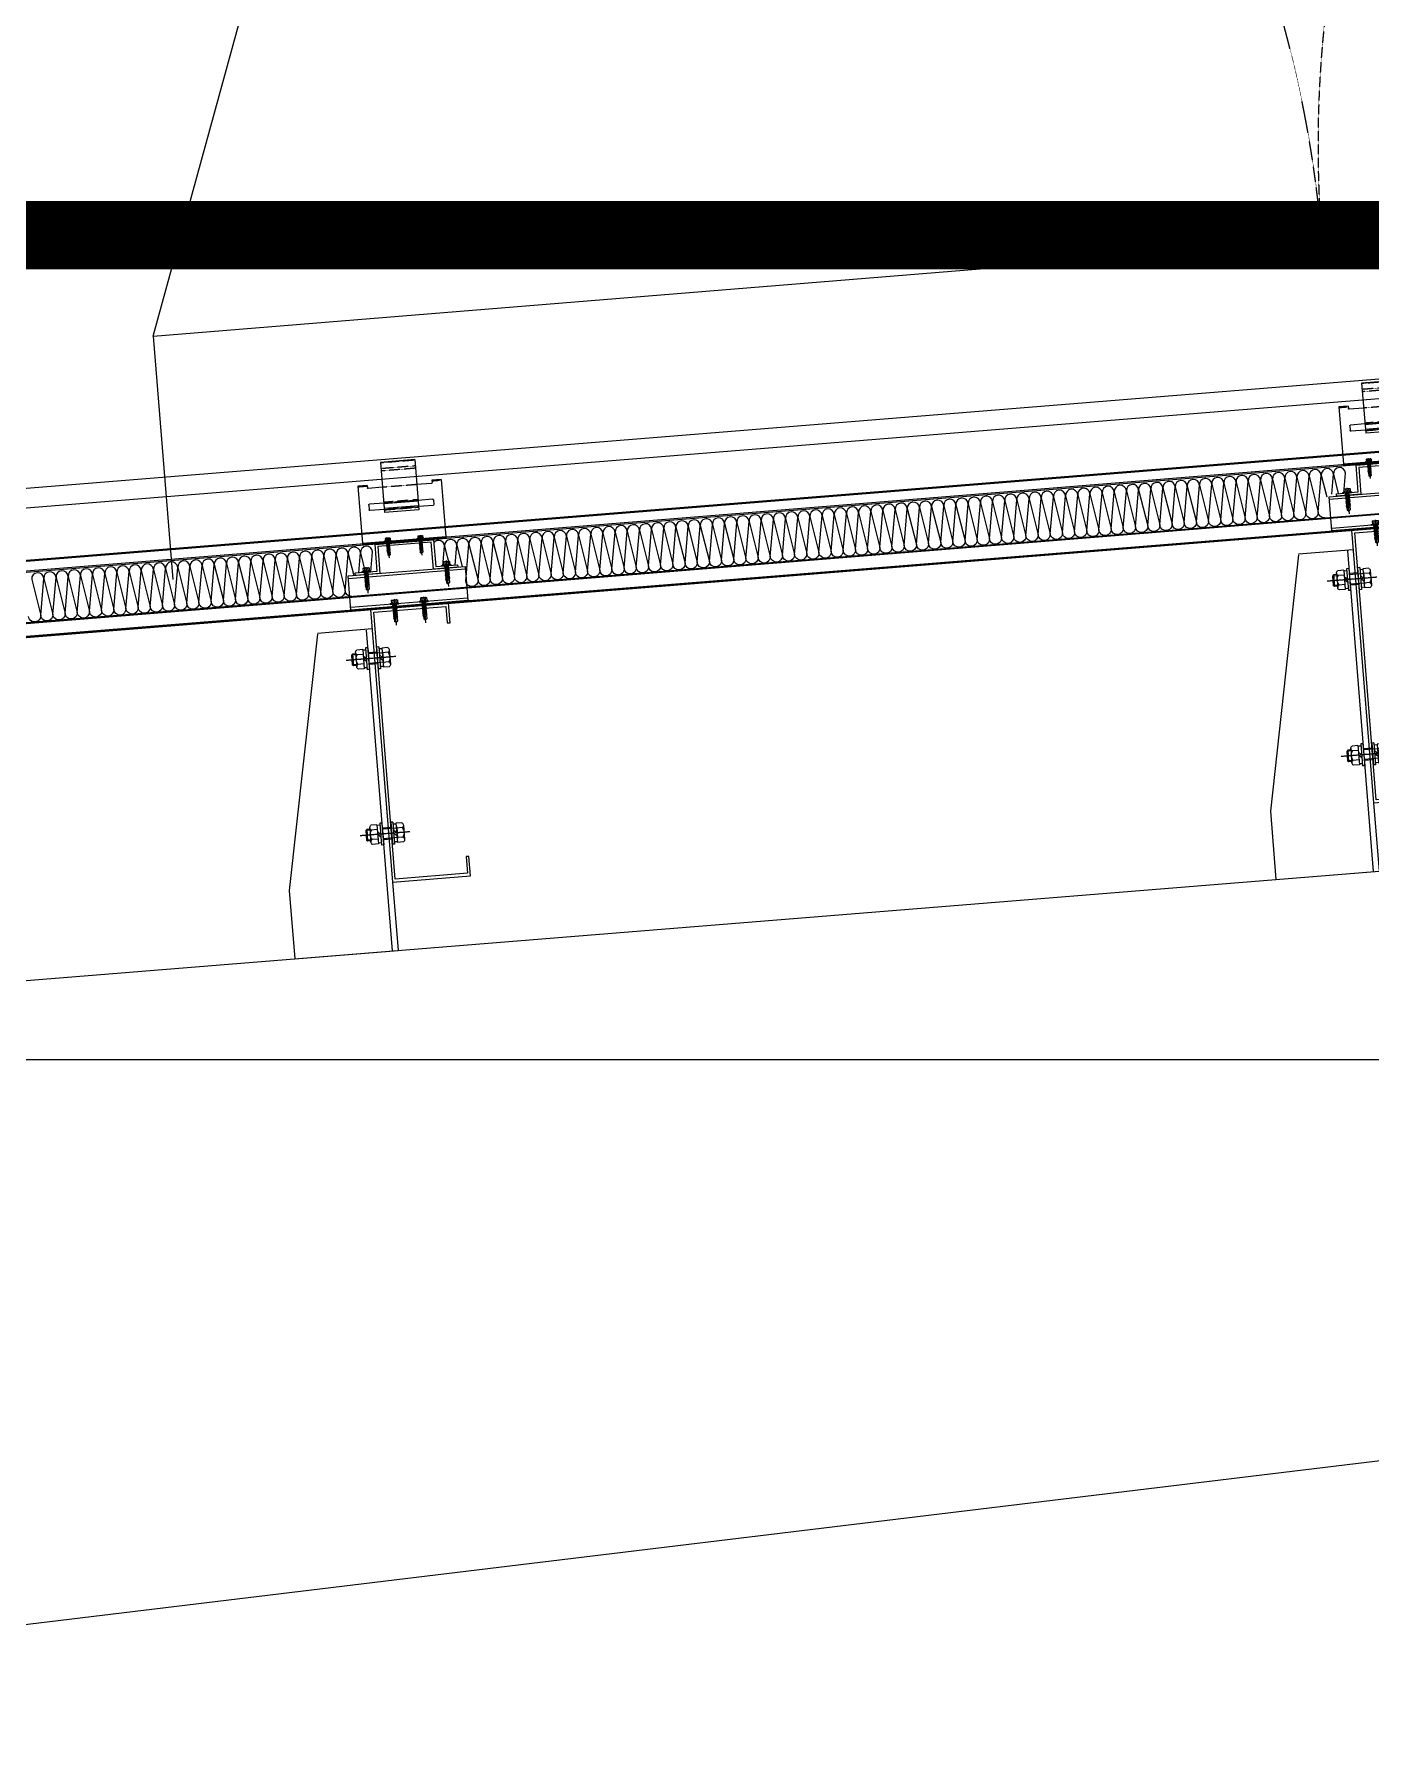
# Model space of a CAD drawing. Extents: x -599358 to 2865263, y -1062760 to 486533.
# Drawn here: x 227477 to 228844, y -690424 to -688674 of the extents above; entities that cross this region are included whole.
import ezdxf
from ezdxf.enums import TextEntityAlignment as Align

# ---------------------------------------------------------------- set-up
doc = ezdxf.new("R2010")
doc.units = 0
for name, pattern in [('__DASH', [0.35, 0.25, -0.1]), ('CENTER', [2, 1.25, -0.25, 0.25, -0.25]), ('CENTER2', [28.575000000000003, 19.05, -3.175, 3.175, -3.175]), ('CONTINUOUS0', [0]), ('CONTINUOUS1', [0]), ('DASH', [0.35, 0.25, -0.1]), ('DOTE', [2.4200000000000004, 2, -0.2, 0.02, -0.2])]:
    doc.linetypes.add(name, pattern=pattern)
for name, color, linetype in [('0-cxFrame', 155, 'Continuous'), ('003_THICK', 7, 'CONTINUOUS1'), ('004_THIN', 6, 'CONTINUOUS0'), ('A-AXIS-DOTE', 14, 'DOTE'), ('A-LIN-V', 9, 'Continuous'), ('BWM', 8, 'Continuous'), ('PJ', 151, 'Continuous'), ('SEAMLOK75 - SHEET', 6, 'Continuous'), ('ZX', 1, 'CENTER2')]:
    doc.layers.add(name, color=color, linetype=linetype)
for name, color, linetype, lineweight in [('0-cxText', 131, 'Continuous', 25), ('C18', 4, 'CENTER', 13), ('S-dim', 81, 'Continuous', 0), ('粗', 7, 'Continuous', 50), ('紧固件', 4, 'Continuous', 13)]:
    doc.layers.add(name, color=color, linetype=linetype, lineweight=lineweight)
doc.styles.add('cx_tuming', font='simhei.ttf')
doc.styles.add('cx_tuqian1', font='宋体.shx')
doc.styles.add('黑体', font='simhei.ttf')

# ---------------------------------------------------------------- blocks, each defined once
blk = doc.blocks.new('r5657')
at = {"layer": 'A-LIN-V'}
blk.add_line((-1775119.183872955, 580471.9859179973), (-1775111.436969425, 580222.1042493404), dxfattribs=at)
for points in [[(-1772720.336370887, 580546.3543374852), (-1773165.505129783, 581660.7261069944)], [(-1775119.18359357, 580471.9859266587), (-1774743.898281546, 581611.7931906974)], [(-1775119.183861057, 580471.9855341936), (-1772720.336219295, 580546.353958012)], [(-1772712.589508932, 580296.4740098799), (-1772720.336219295, 580546.353958012)]]:
    blk.add_lwpolyline(points, dxfattribs=at)
at = {"layer": 'A-LIN-V', "linetype": 'DASH'}
for centre, start, end in [((-1772720.336370887, 580546.3543374852), 111.775699478425, 181.7757178133247), ((-1775119.18359357, 580471.9859266587), 1.775681144806359, 71.77569947926422)]:
    blk.add_arc(centre, 1199.999860239681, start, end, dxfattribs=at)
blk = doc.blocks.new('34t65')
at = {"color": 2, "ltscale": 50}
for p, q in [((1430036.989619718, 238183.3527667828), (1430156.989619718, 238183.3527667828)), ((1430036.989619718, 238148.3527667828), (1430036.989619718, 238183.3527667828)), ((1430036.989619718, 238180.8527667828), (1430156.989619718, 238180.8527667828)), ((1430156.989619718, 238183.3527667828), (1430156.989619718, 238148.3527667828)), ((1430156.989619718, 238150.8527667828), (1430036.989619718, 238150.8527667828)), ((1430156.989619718, 238148.3527667828), (1430036.989619718, 238148.3527667828))]:
    blk.add_line(p, q, dxfattribs=at)
blk = doc.blocks.new('*U1726')
at = {"layer": 'PJ'}
for p, q in [((-4.399999999999636, 0.4500000000007276), (-4.399999999999636, 0)), ((4.399999999999636, 0), (-4.399999999999636, 0)), ((-4.100000000000364, 0.75), (-3.100000000000364, 1)), ((4.100000000000364, 0.75), (-4.100000000000364, 0.75)), ((-3.100000000000364, 3.850000000000364), (-3.100000000000364, 1)), ((3.100000000000364, 1), (-3.100000000000364, 1)), ((2.325000000000728, 4.25), (-2.325000000000728, 4.25)), ((-2.041306750315925, 0.75), (-1.549999999999272, 1)), ((-1.549999999999272, 3.850000000000364), (-1.549999999999272, 1)), ((-1.549999999999272, 0), (-1.549999999999272, -1.590192378864231)), ((1.549999999999272, 3.850000000000364), (1.549999999999272, 1)), ((2.151306750316508, 0.75), (1.549999999999272, 1)), ((1.549999999999272, 0), (1.549999999999272, -1.090192378864231)), ((3.100000000000364, 3.850000000000364), (3.100000000000364, 1)), ((4.100000000000364, 0.75), (3.100000000000364, 1)), ((4.399999999999636, 0.4500000000007276), (4.399999999999636, 0)), ((-2.110000000000582, -1.899999999999636), (2.110000000000582, -1.399999999999636)), ((-2.110000000000582, -1.899999999999636), (-1.549999999999272, -1.590192378864231)), ((-2.110000000000582, -1.899999999999636), (-1.549999999999272, -2.209807621135042)), ((-2.110000000000582, -3.299999999999272), (2.110000000000582, -2.799999999999272)), ((-2.110000000000582, -3.299999999999272), (-1.549999999999272, -2.990192378863867)), ((-2.110000000000582, -3.299999999999272), (-1.549999999999272, -3.609807621134678)), ((-2.110000000000581, -4.699999999999273), (2.110000000000583, -4.199999999999273)), ((-2.110000000000581, -4.699999999999273), (-1.549999999999272, -4.390192378863867)), ((-2.110000000000581, -4.699999999999273), (-1.549999999999272, -5.009807621134678)), ((-2.11000000000058, -6.099999999999272), (2.110000000000584, -5.599999999999272)), ((-2.11000000000058, -6.099999999999272), (-1.549999999999271, -5.790192378863867)), ((-2.11000000000058, -6.099999999999272), (-1.549999999999271, -6.409807621134678)), ((-2.110000000000579, -7.499999999999272), (2.110000000000585, -6.999999999999272)), ((-2.110000000000579, -7.499999999999272), (-1.54999999999927, -7.190192378863866)), ((-2.110000000000579, -7.499999999999272), (-1.54999999999927, -7.809807621134677)), ((-2.110000000000579, -8.899999999999272), (2.110000000000586, -8.399999999999272)), ((-2.110000000000579, -8.899999999999272), (-1.549999999999269, -8.590192378863867)), ((-2.110000000000579, -8.899999999999272), (-1.549999999999269, -9.209807621134678)), ((-2.110000000000578, -10.29999999999927), (2.110000000000587, -9.799999999999272)), ((-2.110000000000578, -10.29999999999927), (-1.549999999999268, -9.990192378863867)), ((-2.110000000000578, -10.29999999999927), (-1.549999999999268, -10.60980762113468)), ((-2.110000000000578, -11.70000000000073), (2.110000000000587, -11.20000000000073)), ((-2.110000000000578, -11.70000000000073), (-1.549999999999268, -11.39019237886532)), ((-2.110000000000578, -11.70000000000073), (-1.549999999999268, -12.00980762113613)), ((-2.110000000000578, -13.10000000000036), (-1.549999999999268, -12.79019237886496)), ((-2.110000000000578, -13.10000000000036), (-1.141147094092953, -12.98393879649848)), ((-2.110000000000578, -13.10000000000036), (-1.549999999999268, -13.40980762113577)), ((-1.549999999999272, -1.590192378864231), (1.549999999999272, -1.090192378864231)), ((-1.549999999999272, -2.209807621135042), (1.549999999999272, -1.709807621135042)), ((-1.549999999999272, -2.209807621135042), (-1.549999999999272, -2.990192378863867)), ((-1.549999999999272, -2.990192378863867), (1.549999999999272, -2.490192378863867)), ((-1.549999999999272, -3.609807621134678), (1.549999999999272, -3.109807621134678)), ((-1.549999999999272, -3.609807621135042), (-1.549999999999272, -4.390192378863867)), ((-1.549999999999272, -4.390192378863867), (1.549999999999273, -3.890192378863867)), ((-1.549999999999272, -5.009807621134678), (1.549999999999273, -4.509807621134678)), ((-1.549999999999271, -5.009807621135042), (-1.549999999999271, -5.790192378863867)), ((-1.549999999999271, -5.790192378863867), (1.549999999999274, -5.290192378863867)), ((-1.549999999999271, -6.409807621134678), (1.549999999999274, -5.909807621134678)), ((-1.54999999999927, -6.409807621135041), (-1.54999999999927, -7.190192378863866)), ((-1.54999999999927, -7.190192378863866), (1.549999999999275, -6.690192378863866)), ((-1.54999999999927, -7.809807621134677), (1.549999999999275, -7.309807621134677)), ((-1.549999999999269, -7.809807621135041), (-1.549999999999269, -8.590192378863867)), ((-1.549999999999269, -8.590192378863867), (1.549999999999276, -8.090192378863867)), ((-1.549999999999269, -9.209807621134678), (1.549999999999276, -8.709807621134678)), ((-1.549999999999268, -9.209807621135042), (-1.549999999999268, -9.990192378863867)), ((-1.549999999999268, -9.990192378863867), (1.549999999999277, -9.490192378863867)), ((-1.549999999999268, -10.60980762113468), (1.549999999999277, -10.10980762113468)), ((-1.549999999999268, -10.60980762113468), (-1.549999999999268, -11.39019237886532)), ((-1.549999999999268, -11.39019237886532), (1.549999999999277, -10.89019237886532)), ((-1.549999999999268, -12.00980762113613), (1.549999999999277, -11.50980762113613)), ((-1.549999999999268, -12.00980762113613), (-1.549999999999268, -12.79019237886496)), ((-1.549999999999268, -12.79019237886496), (-0.9946989986692598, -12.69103148577051)), ((-1.549999999999268, -13.40980762113577), (-1.334865735341732, -13.37139078816108)), ((-1.549999999999268, -13.40980762113577), (-1.549999999999268, -17.20000000000073)), ((0.5619885887190366, -12.43983727373598), (1.549999999999277, -12.29019237886496)), ((0.7141825614198796, -12.75348884305095), (2.110000000000587, -12.60000000000036)), ((0.7141825614198796, -13.03227502088157), (1.549999999999277, -12.90980762113577)), ((0.7141825614198796, -13.81265977861221), (1.549999999999277, -13.69019237886459)), ((0.7141825614198796, -14.1534888430524), (2.110000000000587, -14)), ((0.7141825614198796, -14.43227502088303), (1.549999999999277, -14.30980762113541)), ((1.549999999999272, -0.3098076211354055), (1.549999999999272, -1.090192378864231)), ((2.110000000000582, -1.399999999999636), (1.549999999999272, -1.090192378864231)), ((2.110000000000582, -1.399999999999636), (1.549999999999272, -1.709807621135042)), ((1.549999999999272, -1.709807621135042), (1.549999999999272, -2.490192378863867)), ((2.110000000000582, -2.799999999999272), (1.549999999999272, -2.490192378863867)), ((2.110000000000582, -2.799999999999272), (1.549999999999272, -3.109807621134678)), ((1.549999999999273, -3.109807621135042), (1.549999999999273, -3.890192378863867)), ((2.110000000000583, -4.199999999999273), (1.549999999999273, -3.890192378863867)), ((2.110000000000583, -4.199999999999273), (1.549999999999273, -4.509807621134678)), ((1.549999999999274, -4.509807621135042), (1.549999999999274, -5.290192378863867)), ((2.110000000000584, -5.599999999999272), (1.549999999999274, -5.290192378863867)), ((2.110000000000584, -5.599999999999272), (1.549999999999274, -5.909807621134678)), ((1.549999999999275, -5.909807621135041), (1.549999999999275, -6.690192378863866)), ((2.110000000000585, -6.999999999999272), (1.549999999999275, -6.690192378863866)), ((2.110000000000585, -6.999999999999272), (1.549999999999275, -7.309807621134677)), ((1.549999999999276, -7.309807621135041), (1.549999999999276, -8.090192378863867)), ((2.110000000000586, -8.399999999999272), (1.549999999999276, -8.090192378863867)), ((2.110000000000586, -8.399999999999272), (1.549999999999276, -8.709807621134678)), ((1.549999999999277, -8.709807621135042), (1.549999999999277, -9.490192378863867)), ((2.110000000000587, -9.799999999999272), (1.549999999999277, -9.490192378863867)), ((2.110000000000587, -9.799999999999272), (1.549999999999277, -10.10980762113468)), ((1.549999999999277, -10.10980762113468), (1.549999999999277, -10.89019237886532)), ((2.110000000000587, -11.20000000000073), (1.549999999999277, -10.89019237886532)), ((2.110000000000587, -11.20000000000073), (1.549999999999277, -11.50980762113613)), ((1.549999999999277, -11.50980762113613), (1.549999999999277, -12.29019237886496)), ((2.110000000000587, -12.60000000000036), (1.549999999999277, -12.29019237886496)), ((2.110000000000587, -12.60000000000036), (1.549999999999277, -12.90980762113577)), ((1.549999999999277, -12.90980762113577), (1.549999999999277, -13.69019237886459)), ((2.110000000000587, -14), (1.549999999999277, -13.69019237886459)), ((2.110000000000587, -14), (1.549999999999277, -14.30980762113541)), ((1.549999999999277, -14.30980762113541), (1.549999999999277, -17.20000000000073)), ((4.440892098500626e-15, -18.60000000000036), (-1.549999999999268, -17.20000000000073)), ((4.440892098500626e-15, -18.60000000000036), (1.549999999999277, -17.20000000000073))]:
    blk.add_line(p, q, dxfattribs=at)
blk.add_lwpolyline([(4.440892098500626e-15, -18.60000000000036), (0.7141825614198796, -14.43227502088303), (0.7141825614198796, -12.70089929375172, 0.4176573264866609), (0.4106596181591202, -12.40091997968011, 0.09706246058353715), (-0.9946989986692598, -12.69103148577051), (-1.549999999999268, -13.8016756527395)], format="xyb", dxfattribs=at)
for centre, radius, start, end in [((-4.100000000000364, 0.4500000000007276), 0.3, 90, 180), ((-2.325000000000728, 3.299218750000364), 0.9507812499999939, 35.40085557735623, 144.5991444226438), ((0, 1.046875), 3.203124999999813, 61.05941179989344, 118.9405882001065), ((2.325000000000728, 3.299218750000364), 0.9507812499999881, 35.40085557735623, 144.5991444226438), ((4.100000000000364, 0.4500000000007276), 0.3, 0, 90)]:
    blk.add_arc(centre, radius, start, end, dxfattribs=at)
at = {"layer": 'ZX', "ltscale": 0.2}
blk.add_line((0, 4.942561988593297), (4.440892098500626e-15, -21.03404386090006), dxfattribs=at)
blk = doc.blocks.new('A$C2F3B4A73')
at = {"layer": '粗', "lineweight": -2}
for p, q in [((25.19999962326193, 101.0567649584386), (60.39999962326266, 101.0567649584386)), ((25.19999962326193, 101.0567649584386), (25.19999962326193, 49.64140044910659)), ((60.39999962326266, 101.0567649584386), (60.39999962326266, 49.64140044910659)), ((-3.76738796603604e-07, 78.69740044510175), (9.599999623263386, 78.69740044510175)), ((-3.76738796603604e-07, 78.69740044510175), (-3.76738796603604e-07, 19.80049468954297)), ((9.599999623263386, 78.69740044510175), (9.599999623263386, 76.2974004451003)), ((10.39999962326266, 75.49740044510466), (25.19999962326193, 75.49740044510466)), ((60.39999962326266, 75.49740044510466), (75.19999962326193, 75.49740044510466)), ((75.9999996232612, 78.69740044510175), (85.59999962326339, 78.69740044510175)), ((75.9999996232612, 78.69740044510175), (75.9999996232612, 76.2974004451003)), ((85.59999962326339, 78.69740044510175), (85.59999962326339, 19.80049468954297)), ((9.599999623263386, 58.4414004491095), (9.59999962325611, 53.64140044910659)), ((10.39999962326266, 59.24140044911241), (25.19999962326193, 59.24140044911241)), ((10.39999962325538, 52.84140044911096), (25.19999962326193, 52.84140044911096)), ((25.19999962326193, 58.4414004491095), (60.39999962326266, 58.4414004491095)), ((25.19999962326193, 53.64140044910659), (60.39999962326266, 53.64140044910659)), ((60.39999962326266, 59.24140044911241), (75.19999962325466, 59.24140044911241)), ((60.39999962326266, 52.84140044911096), (75.19999962326193, 52.84140044911096)), ((75.99999962325757, 58.4414004491095), (75.9999996232612, 53.64140044910659)), ((25.19999962326193, 49.64140044910659), (60.39999962326266, 49.64140044910659)), ((-3.767387397601851e-07, 19.80049468954297), (85.59999962326344, 19.80049468954297)), ((-3.767387397601851e-07, 18.84049468954385), (-3.767387397601851e-07, 19.80049468954297)), ((-3.767387397601851e-07, 18.84049468954385), (85.59999962326344, 18.84049468954385)), ((14.39999962326272, 19.80049468954297), (14.39999962326272, 18.84049468954385)), ((71.19999962326199, 19.80049468954297), (71.19999962326199, 18.84049468954385)), ((85.59999962326344, 19.80049468954297), (85.59999962326344, 18.84049468954385))]:
    blk.add_line(p, q, dxfattribs=at)
at = {"layer": '粗', "linetype": 'DASH', "lineweight": -2}
for p, q in [((25.19999962326193, 100.5767649584427), (60.39999962326266, 100.5767649584427)), ((25.19999962326193, 94.65676495843712), (60.39999962326266, 94.65676495843712)), ((25.19999962326193, 92.25676495843567), (60.39999962326266, 92.25676495843567)), ((-3.76738796603604e-07, 77.73740044510262), (9.599999623263386, 77.73740044510262)), ((25.19999962326193, 75.49740044510466), (60.39999962326266, 75.49740044510466)), ((75.9999996232612, 77.73740044510262), (85.59999962326339, 77.73740044510262)), ((25.19999962326193, 60.04140044910805), (60.39999962326266, 60.04140044910805)), ((25.19999962326193, 59.24140044911241), (60.39999962326266, 59.24140044911241)), ((25.19999962326193, 52.84140044911096), (60.39999962326266, 52.84140044911096)), ((25.19999962326193, 52.04140044910805), (60.39999962326266, 52.04140044910805)), ((15.99999962326126, 19.80049468954297), (15.99999962326126, 18.84049468954385)), ((21.59999962326344, 19.80049468954297), (21.59999962326344, 18.84049468954385)), ((29.59999962326344, 19.80049468954297), (29.59999962326344, 18.84049468954385)), ((35.19999962326199, 19.80049468954297), (35.19999962326199, 18.84049468954385)), ((50.39999962325544, 19.80049468954297), (50.39999962325544, 18.84049468954385)), ((55.99999962325762, 19.80049468954297), (55.99999962325762, 18.84049468954385)), ((63.99999962325762, 19.80049468954297), (63.99999962325762, 18.84049468954385)), ((69.59999962325617, 19.80049468954297), (69.59999962325617, 18.84049468954385))]:
    blk.add_line(p, q, dxfattribs=at)
at = {"layer": '粗', "lineweight": -2}
for centre, start, end in [((10.39999962326266, 76.2974004451003), 180, 270), ((75.19999962326193, 76.2974004451003), 270, 0), ((10.39999962326266, 58.4414004491095), 90, 180), ((10.39999962325538, 53.64140044910659), 180, 270), ((75.19999962325466, 58.4414004491095), 0, 90), ((75.19999962326193, 53.64140044910659), 270, 0)]:
    blk.add_arc(centre, 0.8, start, end, dxfattribs=at)
at = {"layer": '紧固件', "color": 2, "yscale": 0.8, "zscale": 0.8}
for p, xscale in [((26.06101624345524, 19.80049468954297), 0.8), ((59.53898300306946, 19.80049468954297), -0.8)]:
    blk.add_blockref('*U1726', p, dxfattribs=dict(at, xscale=xscale))
blk = doc.blocks.new('A$C51791418')
blk.add_blockref('A$C2F3B4A73', (-42.79999962326235, -15.84049468954385))
blk = doc.blocks.new('*U1756')
at = {"layer": '003_THICK', "color": 2}
for points in [[(-10.97029016847894, 13.08593049884267, 0.6117689418489723), (-10.97029019197119, 6.541569457073006, 0.6117689418489723)], [(-10.97013595893016, 6.545429476438681, 0.3058585529729167), (-10.97013600592375, -6.545429405281443, 0.3058585529729167)], [(31.22592151366595, -6.545421077587873, 0.3058580758220168), (31.22592151366595, 6.545420875996586, 0.3058580758220168)], [(31.22606903829771, 6.541568193833898, 0.6117695414837131), (31.22606903829771, 13.08593215632392, 0.6117695414837131)], [(-10.97029009801857, -6.541569501157841, 0.6117689418489723), (-10.97029012151264, -13.0859305429275, 0.6117689418489723)], [(31.22606910875626, -13.08593208204, 0.6117695414837131), (31.22606910875626, -6.541568119549977, 0.6117695414837131)]]:
    blk.add_lwpolyline(points, format="xyb", dxfattribs=at)
for points in [[(-12.97210859502532, 9.813749958757494), (-12.97210852456677, -9.813750041243015)], [(-10.97210860676872, 13.08499996593683), (-2.972108606768718, 13.08499999465503)], [(-10.97210858328193, 6.542499965937264), (-2.972108583281927, 6.542499994655468)], [(-3.572108678362866, 7.999999937257614), (-3.572108620926457, -8.000000100795644)], [(-2.972108606768718, 13.08499999465503), (-2.972108512823372, -13.08500000534504)], [(-2.972108603232603, 12.09999999465445), (1.127891396767761, 12.10000000937371)], [(-2.972108559795136, -5.345913933751945e-09), (1.127891425485966, 4.100000009373712)], [(-2.972108545077692, -4.100000005344459), (1.127891440205228, 9.373348319741126e-09)], [(1.127891386357684, 15.00000000937335), (4.127891332510141, 15.00000002014177)], [(1.127891386357684, 15.00000000937335), (1.127891494050952, -14.99999999062665)], [(4.127891332510141, 15.00000002014177), (4.127891440205228, -14.99999997985823)], [(4.127891264180411, 8.000000020373754), (16.1278912893502, 8.000000078694955)], [(16.12789127137918, 15.00000007869495), (16.12789137907427, -15.00000010079564)], [(16.12789127137918, 15.00000007869495), (19.12789127137918, 15.00000010023361)], [(19.12789127137918, 15.00000010023361), (19.12789137907245, -15.00000010079564)], [(19.12789129220116, 12.10000010023397), (23.2278912921997, 12.10000012966886)], [(19.12789137907245, -1.00795643831475e-07), (23.22789134963793, 4.100000129668858)], [(23.22789128512929, 13.08500012966944), (23.22789137907282, -13.08500010079477)], [(23.22789128512929, 13.08500012966944), (31.22789128512929, 13.08500018710585)], [(23.22789133210105, 6.542500129669877), (31.22789133210105, 6.542500187106286)], [(33.22789130861426, 9.81375020146517), (33.22789137907282, -9.813750100794989)], [(33.22789132163641, 8.000000201465825), (37.52789132163568, 8.000000232337714)], [(37.52789132163568, 8.000000232337714), (37.52789137907391, -8.000000100795644)], [(37.52789132163568, 8.000000232337714), (39.02789133240591, 6.50000024310795)], [(39.02789133240591, 6.50000024310795), (39.0278913790739, -6.500000100795644)], [(-10.97210853630834, -6.542500034063682), (-2.972108536308344, -6.542500005345477)], [(-10.97210851282337, -13.08500003406325), (-2.972108512823372, -13.08500000534504)], [(-2.972108516359488, -12.10000000534446), (1.127891483640876, -12.09999999062702)], [(1.127891494050952, -14.99999999062665), (4.127891440205228, -14.99999997985823)], [(4.12789132161682, -7.999999979626245), (16.12789134678842, -8.000000100795644)], [(16.12789137907427, -15.00000010079564), (19.12789137907245, -15.00000010079564)], [(19.12789137907245, -4.100000100794189), (23.22789137907282, -1.00795643831475e-07)], [(19.12789137907245, -12.10000010079419), (23.22789137907282, -12.10000010079419)], [(23.22789137907282, -6.542500100795207), (31.22789137907282, -6.542500100795207)], [(23.22789137907282, -13.08500010079477), (31.22789137907282, -13.08500010079477)], [(33.22789137907282, -8.000000100795644), (37.52789137907391, -8.000000100795644)], [(37.52789137907391, -8.000000100795644), (39.0278913790739, -6.500000100795644)]]:
    blk.add_lwpolyline(points, dxfattribs=at)
at = {"layer": '004_THIN', "color": 2}
for points in [[(-3.572108667594449, 6.499999937257614), (16.12789130012043, 6.500000078694955)], [(33.22789133240664, 6.500000201465825), (39.02789133240591, 6.50000024310795)], [(-3.572108620926457, -6.500000100795644), (16.12789134678842, -6.500000100795644)], [(33.22789137907282, -6.500000100795644), (39.0278913790739, -6.500000100795644)]]:
    blk.add_lwpolyline(points, dxfattribs=at)
at = {"layer": 'C18', "color": 1, "ltscale": 0.6}
blk.add_lwpolyline([(-20.97210855979514, -6.99618745159114e-08), (47.0278913790739, -1.00795643831475e-07)], dxfattribs=at)
blk = doc.blocks.new('*U1755')
at = {"layer": '003_THICK', "color": 2}
for points in [[(-10.97029016847894, 13.08593049884267, 0.6117689418489723), (-10.97029019197119, 6.541569457073006, 0.6117689418489723)], [(-10.97013595893016, 6.545429476438681, 0.3058585529729167), (-10.97013600592375, -6.545429405281443, 0.3058585529729167)], [(31.22592151366595, -6.545421077587873, 0.3058580758220168), (31.22592151366595, 6.545420875996586, 0.3058580758220168)], [(31.22606903829771, 6.541568193833898, 0.6117695414837131), (31.22606903829771, 13.08593215632392, 0.6117695414837131)], [(-10.97029009801857, -6.541569501157841, 0.6117689418489723), (-10.97029012151264, -13.0859305429275, 0.6117689418489723)], [(31.22606910875626, -13.08593208204, 0.6117695414837131), (31.22606910875626, -6.541568119549977, 0.6117695414837131)]]:
    blk.add_lwpolyline(points, format="xyb", dxfattribs=at)
for points in [[(-12.97210859502532, 9.813749958757494), (-12.97210852456677, -9.813750041243015)], [(-10.97210860676872, 13.08499996593683), (-2.972108606768718, 13.08499999465503)], [(-10.97210858328193, 6.542499965937264), (-2.972108583281927, 6.542499994655468)], [(-3.572108678362866, 7.999999937257614), (-3.572108620926457, -8.000000100795644)], [(-2.972108606768718, 13.08499999465503), (-2.972108512823372, -13.08500000534504)], [(-2.972108603232603, 12.09999999465445), (1.127891396767761, 12.10000000937371)], [(-2.972108559795136, -5.345913933751945e-09), (1.127891425485966, 4.100000009373712)], [(-2.972108545077692, -4.100000005344459), (1.127891440205228, 9.373348319741126e-09)], [(1.127891386357684, 15.00000000937335), (4.127891332510141, 15.00000002014177)], [(1.127891386357684, 15.00000000937335), (1.127891494050952, -14.99999999062665)], [(4.127891332510141, 15.00000002014177), (4.127891440205228, -14.99999997985823)], [(4.127891264180411, 8.000000020373754), (16.1278912893502, 8.000000078694955)], [(16.12789127137918, 15.00000007869495), (16.12789137907427, -15.00000010079564)], [(16.12789127137918, 15.00000007869495), (19.12789127137918, 15.00000010023361)], [(19.12789127137918, 15.00000010023361), (19.12789137907245, -15.00000010079564)], [(19.12789129220116, 12.10000010023397), (23.2278912921997, 12.10000012966886)], [(19.12789137907245, -1.00795643831475e-07), (23.22789134963793, 4.100000129668858)], [(23.22789128512929, 13.08500012966944), (23.22789137907282, -13.08500010079477)], [(23.22789128512929, 13.08500012966944), (31.22789128512929, 13.08500018710585)], [(23.22789133210105, 6.542500129669877), (31.22789133210105, 6.542500187106286)], [(33.22789130861426, 9.81375020146517), (33.22789137907282, -9.813750100794989)], [(33.22789132163641, 8.000000201465825), (37.52789132163568, 8.000000232337714)], [(37.52789132163568, 8.000000232337714), (37.52789137907391, -8.000000100795644)], [(37.52789132163568, 8.000000232337714), (39.02789133240591, 6.50000024310795)], [(39.02789133240591, 6.50000024310795), (39.0278913790739, -6.500000100795644)], [(-10.97210853630834, -6.542500034063682), (-2.972108536308344, -6.542500005345477)], [(-10.97210851282337, -13.08500003406325), (-2.972108512823372, -13.08500000534504)], [(-2.972108516359488, -12.10000000534446), (1.127891483640876, -12.09999999062702)], [(1.127891494050952, -14.99999999062665), (4.127891440205228, -14.99999997985823)], [(4.12789132161682, -7.999999979626245), (16.12789134678842, -8.000000100795644)], [(16.12789137907427, -15.00000010079564), (19.12789137907245, -15.00000010079564)], [(19.12789137907245, -4.100000100794189), (23.22789137907282, -1.00795643831475e-07)], [(19.12789137907245, -12.10000010079419), (23.22789137907282, -12.10000010079419)], [(23.22789137907282, -6.542500100795207), (31.22789137907282, -6.542500100795207)], [(23.22789137907282, -13.08500010079477), (31.22789137907282, -13.08500010079477)], [(33.22789137907282, -8.000000100795644), (37.52789137907391, -8.000000100795644)], [(37.52789137907391, -8.000000100795644), (39.0278913790739, -6.500000100795644)]]:
    blk.add_lwpolyline(points, dxfattribs=at)
at = {"layer": '004_THIN', "color": 2}
for points in [[(-3.572108667594449, 6.499999937257614), (16.12789130012043, 6.500000078694955)], [(33.22789133240664, 6.500000201465825), (39.02789133240591, 6.50000024310795)], [(-3.572108620926457, -6.500000100795644), (16.12789134678842, -6.500000100795644)], [(33.22789137907282, -6.500000100795644), (39.0278913790739, -6.500000100795644)]]:
    blk.add_lwpolyline(points, dxfattribs=at)
at = {"layer": 'C18', "color": 1, "ltscale": 0.6}
blk.add_lwpolyline([(-20.97210855979514, -6.99618745159114e-08), (47.0278913790739, -1.00795643831475e-07)], dxfattribs=at)
blk = doc.blocks.new('1112')
at = {"color": 2}
blk.add_lwpolyline([(1432456.023703301, 238570.9016813558), (1432478.523703301, 238570.9016813558), (1432478.523703301, 238598.4016813558), (1432538.523703301, 238598.4016813558), (1432538.523703301, 238570.9016813558), (1432561.023703301, 238570.9016813558), (1432561.023703301, 238568.4016813558), (1432536.023703301, 238568.4016813558), (1432536.023703301, 238595.9016813558), (1432481.023703301, 238595.9016813558), (1432481.023703301, 238568.4016813558), (1432456.023703301, 238568.4016813558)], close=True, dxfattribs=at)
at = {"layer": 'S-dim', "ltscale": 10}
for p, q in [((1432412.523703301, 238511.6265164966), (1432362.523703301, 238252.3016813559)), ((1432412.523703301, 238512.7265164966), (1432468.523703301, 238512.7265164966)), ((1432462.523703301, 238511.6265164966), (1432462.523703301, 238182.3016813558)), ((1432362.523703301, 238252.3016813559), (1432362.523703301, 238182.3016813559)), ((1432468.523703301, 238252.3016813559), (1432468.523703301, 238182.3016813559)), ((1432362.523703301, 238182.3016813558), (1432468.523703301, 238182.3016813558))]:
    blk.add_line(p, q, dxfattribs=at)
at = {"layer": 'S-dim', "color": 6, "ltscale": 10}
blk.add_lwpolyline([(1432548.523703301, 238512.3016813559), (1432548.523703301, 238532.3016813559), (1432468.523703301, 238532.3016813559), (1432468.523703301, 238252.3016813559), (1432548.523703301, 238252.3016813559), (1432548.523703301, 238272.3016813559), (1432545.523703301, 238272.3016813559), (1432545.523703301, 238255.3016813559), (1432471.523703301, 238255.3016813559), (1432471.523703301, 238529.3016813559), (1432545.523703301, 238529.3016813559), (1432545.523703301, 238512.3016813559)], close=True, dxfattribs=at)
blk.add_blockref('34t65', (2411.534083582927, 385.0489145730389))
at = {"xscale": -0.7500000000000001, "yscale": 0.7500000000000001, "zscale": 0.7500000000000001, "rotation": 359.9999999722328}
for name, p in [('*U1756', (1432474.619621795, 238482.3016814143)), ('*U1755', (1432474.619621795, 238302.3016814153))]:
    blk.add_blockref(name, p, dxfattribs=at)
at = {"layer": 'SEAMLOK75 - SHEET', "xscale": -1}
blk.add_blockref('A$C51791418', (1432508.523703301, 238596.3616813559), dxfattribs=at)
at = {"layer": '紧固件', "xscale": -1.023999999801318, "yscale": 1.023999999801318, "zscale": 1.023999999801318}
for p in [(1432467.273701562, 238570.9016813558), (1432549.773703301, 238570.9018539012, 2.84198626266551e-07), (1432493.513592888, 238535.9018539012), (1432523.533771968, 238535.9018539012)]:
    blk.add_blockref('*U1726', p, dxfattribs=at)
blk = doc.blocks.new('zjcx_lan_xinxi(Dragon)')
at = {"const_width": 25}
blk.add_lwpolyline([(0, -20700), (7000, -20700), (7000, 0), (0, 0)], close=True, dxfattribs=at)
for points in [[(0, -20700), (7000, -20700), (7000, -3200)], [(0, -20700), (7000, -20700)]]:
    blk.add_lwpolyline(points, dxfattribs=at)
blk = doc.blocks.new('T-信息(Dragon)')
at = {"layer": '0-cxFrame'}
blk.add_blockref('zjcx_lan_xinxi(Dragon)', (0, 0), dxfattribs=at)
blk = doc.blocks.new('TK22.A2 L(Dragon)')
at = {"layer": '0-cxFrame', "xscale": 0.01, "yscale": 0.01, "zscale": 0.01}
blk.add_blockref('T-信息(Dragon)', (-574, 410), dxfattribs=at)
at = {"style": '黑体', "flags": 4}
blk.add_attdef('图幅', text='', height=3.3, dxfattribs=at).set_placement((-40, 3), align=Align.RIGHT)
at = {"layer": '0-cxText', "flags": 4}
for tag, height, style, p in [('建设单位', 3.5, 'cx_tuming', (-45, 240)), ('项目名称', 3.5, 'cx_tuming', (-45, 210)), ('子项名称', 3.5, 'cx_tuming', (-45, 180)), ('工程编号', 3.3, 'cx_tuqian1', (-35, 165)), ('图名1', 3.5, 'cx_tuming', (-45, 87)), ('图名2', 3.5, 'cx_tuming', (-45, 79)), ('图名3', 3.5, 'cx_tuming', (-45, 71)), ('出图日期', 3.3, 'cx_tuqian1', (-39, 60)), ('专业', 3.3, 'cx_tuqian1', (-55, 52)), ('版次', 3.3, 'cx_tuqian1', (-20, 44)), ('图号', 3.3, 'cx_tuqian1', (-55, 44))]:
    blk.add_attdef(tag, text='', height=height, dxfattribs=dict(at, style=style)).set_placement(p, align=Align.MIDDLE)
at = {"layer": 'Defpoints', "color": 6, "flags": 4}
for tag, height, style, p in [('tufu', 3.3, '黑体', (-12, 12)), ('dwfname', 4, 'cx_tuqian1', (-80, 3))]:
    blk.add_attdef(tag, text='', height=height, dxfattribs=dict(at, style=style)).set_placement(p, align=Align.RIGHT)

msp = doc.modelspace()

# ---------------------------------------------------------------- linework, layer by layer
at = {"color": 1, "ltscale": 50}
for p, q in [((231405.9608516778, -688906.9453443637), (226610.669139887, -689294.443531917)), ((231405.9152599102, -688905.4441390586), (226610.8740062937, -689292.9220875746))]:
    msp.add_line(p, q, dxfattribs=at)
at = {"color": 4, "ltscale": 50}
for p, q in [((226676.5665049547, -689340.3850626642), (231407.514011243, -688958.0864050892, -1.021110756026153e-09)), ((226676.5665049547, -689341.1876703908), (231407.5383268526, -688958.8870479184, -1.021105322431642e-09)), ((226676.5665049547, -689354.6313498083), (231407.9456133143, -688972.2978153101, -1.021014309723832e-09)), ((226676.5665049547, -689355.4339575346), (231407.9699289239, -688973.0984581392, -1.021008876129352e-09))]:
    msp.add_line(p, q, dxfattribs=at)
at = {"color": 2, "ltscale": 50}
msp.add_line((226676.5665049547, -689354.3303719109), (231407.9364949603, -688971.9975742493, -1.021016347321742e-09), dxfattribs=at)
at = {"layer": 'A-AXIS-DOTE', "linetype": '__DASH', "ltscale": 2}
msp.add_line((336440.9661858076, -689724.029497272), (220825.2444438975, -689724.0294972722), dxfattribs=at)
at = {"layer": 'A-LIN-V', "color": 2}
for p, q in [((226460.5665041379, -689724.0294972806), (231410.5666441504, -689324.0294972805)), ((226460.5665041379, -690424.0294972806), (231410.5669236738, -689824.0294972806))]:
    msp.add_line(p, q, dxfattribs=at)
at = {"layer": 'BWM'}
for points in [[(228797.1120094956, -689169.0279088093, -0.4142135623370076), (228790.378906776, -689163.3016248689), (228793.5866862694, -689125.4372596858, 1), (228781.1272996092, -689126.4440784653), (228790.378906776, -689163.3016248689, -1), (228777.919520116, -689164.3084436485), (228781.1272996092, -689126.4440784653, 1), (228768.6679129489, -689127.4508972449), (228777.919520116, -689164.3084436485, -1), (228765.4601334558, -689165.315262428), (228768.6679129489, -689127.4508972449, 1), (228756.2085262891, -689128.4577160245), (228765.4601334558, -689165.315262428, -1), (228753.0007467957, -689166.3220812075), (228756.2085262891, -689128.4577160245, 1), (228743.7491396289, -689129.464534804), (228753.0007467957, -689166.3220812075, -1), (228740.5413601357, -689167.328899987), (228743.7491396289, -689129.464534804, 1), (228731.2897529686, -689130.4713535835), (228740.5413601357, -689167.328899987, -1), (228728.0819734755, -689168.3357187667), (228731.2897529686, -689130.4713535835, 1), (228718.8303663089, -689131.4781723631), (228728.0819734755, -689168.3357187667, -1), (228715.6225868154, -689169.3425375462), (228718.8303663089, -689131.4781723631, 1), (228706.3709796486, -689132.4849911426), (228715.6225868154, -689169.3425375462, -1), (228703.1632001557, -689170.3493563257), (228706.3709796486, -689132.4849911426, 1), (228693.9115929886, -689133.4918099222), (228703.1632001557, -689170.3493563257, -1), (228690.7038134954, -689171.3561751053), (228693.9115929886, -689133.4918099222, 1), (228681.4522063288, -689134.4986287017), (228690.7038134954, -689171.3561751053, -1), (228678.2444268354, -689172.3629938848), (228681.4522063288, -689134.4986287017, 1), (228668.9928196686, -689135.5054474812), (228678.2444268354, -689172.3629938848, -1), (228665.7850401751, -689173.3698126643), (228668.9928196686, -689135.5054474812, 1), (228656.5334330083, -689136.5122662608), (228665.7850401751, -689173.3698126643, -1), (228653.3256535151, -689174.3766314439), (228656.5334330083, -689136.5122662608, 1), (228644.0740463485, -689137.5190850403), (228653.3256535151, -689174.3766314439, -1), (228640.8662668551, -689175.3834502235), (228644.0740463485, -689137.5190850403, 1), (228631.6146596883, -689138.5259038198), (228640.8662668551, -689175.3834502235, -1), (228628.4068801948, -689176.390269003), (228631.6146596883, -689138.5259038198, 1), (228619.155273028, -689139.5327225993), (228628.4068801948, -689176.390269003, -1), (228615.9474935348, -689177.3970877825), (228619.155273028, -689139.5327225993, 1), (228606.6958863685, -689140.539541379), (228615.9474935348, -689177.3970877825, -1), (228603.488106875, -689178.403906562), (228606.6958863685, -689140.539541379, 1), (228594.2364997082, -689141.5463601585), (228603.488106875, -689178.403906562, -1), (228591.0287202148, -689179.4107253415), (228594.2364997082, -689141.5463601585, 1), (228581.777113048, -689142.553178938), (228591.0287202148, -689179.4107253415, -1), (228578.5693335548, -689180.4175441212), (228581.777113048, -689142.553178938, 1), (228569.3177263882, -689143.5599977175), (228578.5693335548, -689180.4175441212, -1), (228566.1099468948, -689181.4243629007), (228569.3177263882, -689143.5599977175, 1), (228556.8583397279, -689144.5668164971), (228566.1099468948, -689181.4243629007, -1), (228553.6505602345, -689182.4311816802), (228556.8583397279, -689144.5668164971, 1), (228544.3989530677, -689145.5736352766), (228553.6505602345, -689182.4311816802, -1), (228541.1911735745, -689183.4380004598), (228544.3989530677, -689145.5736352766, 1), (228531.9395664076, -689146.5804540562), (228541.1911735745, -689183.4380004598, -1), (228528.7317869142, -689184.4448192393), (228531.9395664076, -689146.5804540562, 1), (228519.4801797479, -689147.5872728358), (228528.7317869142, -689184.4448192393, -1), (228516.2724002544, -689185.4516380188), (228519.4801797479, -689147.5872728358, 1), (228507.0207930876, -689148.5940916153), (228516.2724002544, -689185.4516380188, -1), (228503.8130135944, -689186.4584567983), (228507.0207930876, -689148.5940916153, 1), (228494.5614064276, -689149.6009103948), (228503.8130135944, -689186.4584567983, -1), (228491.3536269342, -689187.465275578), (228494.5614064276, -689149.6009103948, 1), (228482.1020197676, -689150.6077291743), (228491.3536269342, -689187.465275578, -1), (228478.8942402742, -689188.4720943575), (228482.1020197676, -689150.6077291743, 1), (228469.6426331073, -689151.6145479538), (228478.8942402742, -689188.4720943575, -1), (228466.4348536141, -689189.478913137), (228469.6426331073, -689151.6145479538, 1), (228457.1832464473, -689152.6213667335), (228466.4348536141, -689189.478913137, -1), (228453.9754669539, -689190.4857319165), (228457.1832464473, -689152.6213667335, 1), (228444.7238597873, -689153.628185513), (228453.9754669539, -689190.4857319165, -1), (228441.5160802939, -689191.4925506961), (228444.7238597873, -689153.628185513, 1), (228432.2644731273, -689154.6350042925), (228441.5160802939, -689191.4925506961, -1), (228429.0566936338, -689192.4993694756), (228432.2644731273, -689154.6350042925, 1), (228419.805086467, -689155.6418230721), (228429.0566936338, -689192.4993694756, -1), (228416.5973069738, -689193.5061882552), (228419.805086467, -689155.6418230721, 1), (228407.3456998072, -689156.6486418516), (228416.5973069738, -689193.5061882552, -1), (228404.1379203138, -689194.5130070348), (228407.3456998072, -689156.6486418516, 1), (228394.886313147, -689157.6554606311), (228404.1379203138, -689194.5130070348, -1), (228391.6785336536, -689195.5198258143), (228394.886313147, -689157.6554606311, 1), (228382.4269264867, -689158.6622794106), (228391.6785336536, -689195.5198258143, -1), (228379.2191469935, -689196.5266445938), (228382.4269264867, -689158.6622794106, 1), (228369.9675398269, -689159.6690981903), (228379.2191469935, -689196.5266445938, -1), (228366.7597603335, -689197.5334633733), (228369.9675398269, -689159.6690981903, 1), (228357.5081531667, -689160.6759169698), (228366.7597603335, -689197.5334633733, -1), (228354.3003736733, -689198.5402821528), (228357.5081531667, -689160.6759169698, 1), (228345.0487665064, -689161.6827357493), (228354.3003736733, -689198.5402821528, -1), (228341.8409870132, -689199.5471009325), (228345.0487665064, -689161.6827357493, 1), (228332.5893798469, -689162.6895545288), (228341.8409870132, -689199.5471009325, -1), (228329.3816003535, -689200.553919712), (228332.5893798469, -689162.6895545288, 1), (228320.1299931866, -689163.6963733083), (228329.3816003535, -689200.553919712, -1), (228316.9222136932, -689201.5607384915), (228320.1299931866, -689163.6963733083, 1), (228307.6706065264, -689164.7031920879), (228316.9222136932, -689201.5607384915, -1), (228304.4628270332, -689202.5675572711), (228307.6706065264, -689164.7031920879, 1), (228295.2112198664, -689165.7100108676), (228304.4628270332, -689202.5675572711, -1), (228292.0034403732, -689203.5743760505), (228295.2112198664, -689165.7100108676, 1), (228282.7518332063, -689166.716829647), (228292.0034403732, -689203.5743760505, -1), (228279.5440537129, -689204.5811948301), (228282.7518332063, -689166.716829647, 1), (228270.2924465461, -689167.7236484266), (228279.5440537129, -689204.5811948301, -1), (228267.0846670529, -689205.5880136096), (228270.2924465461, -689167.7236484266, 1), (228257.8330598861, -689168.7304672061), (228267.0846670529, -689205.5880136096, -1), (228254.6252803929, -689206.5948323893), (228257.8330598861, -689168.7304672061, 1), (228245.3736732263, -689169.7372859856), (228254.6252803929, -689206.5948323893, -1), (228242.1658937329, -689207.6016511688), (228245.3736732263, -689169.7372859856, 1), (228232.914286566, -689170.7441047652), (228242.1658937329, -689207.6016511688, -1), (228229.7065070728, -689208.6084699483), (228232.914286566, -689170.7441047652, 1), (228220.454899906, -689171.7509235448), (228229.7065070728, -689208.6084699483, -1), (228217.2471204128, -689209.6152887278), (228220.454899906, -689171.7509235448, 1), (228207.995513246, -689172.7577423243), (228217.2471204128, -689209.6152887278, -1), (228204.7877337526, -689210.6221075074), (228207.995513246, -689172.7577423243, 1), (228195.5361265857, -689173.7645611038), (228204.7877337526, -689210.6221075074, -1), (228192.3283470923, -689211.6289262869), (228195.5361265857, -689173.7645611038, 1), (228183.0767399257, -689174.7713798833), (228192.3283470923, -689211.6289262869, -1), (228179.8689604323, -689212.6357450665), (228183.0767399257, -689174.7713798833, 1), (228170.6173532657, -689175.7781986629), (228179.8689604323, -689212.6357450665, -1), (228167.4095737723, -689213.642563846), (228170.6173532657, -689175.7781986629, 1), (228158.1579666057, -689176.7850174424), (228167.4095737723, -689213.642563846, -1), (228154.9501871123, -689214.6493826255), (228158.1579666057, -689176.7850174424, 1), (228145.6985799457, -689177.7918362219), (228154.9501871123, -689214.6493826255, -1), (228142.4908004522, -689215.6562014051), (228145.6985799457, -689177.7918362219, 1), (228133.2391932856, -689178.7986550016), (228142.4908004522, -689215.6562014051, -1), (228130.0314137922, -689216.6630201846), (228133.2391932856, -689178.7986550016, 1), (228120.7798066254, -689179.805473781), (228130.0314137922, -689216.6630201846, -1), (228117.572027132, -689217.6698389641), (228120.7798066254, -689179.805473781, 1), (228108.3204199654, -689180.8122925606), (228117.572027132, -689217.6698389641, -1), (228105.112640472, -689218.6766577438), (228108.3204199654, -689180.8122925606, 1), (228095.8610333054, -689181.8191113401), (228105.112640472, -689218.6766577438, -1), (228092.6532538119, -689219.6834765233), (228095.8610333054, -689181.8191113401, 1), (228083.4016466451, -689182.8259301196), (228092.6532538119, -689219.6834765233, -1), (228080.1938671517, -689220.6902953028), (228083.4016466451, -689182.8259301196, 1), (228070.9422599848, -689183.8327488992), (228080.1938671517, -689220.6902953028, -1), (228067.7344804919, -689221.6971140823), (228070.9422599848, -689183.8327488992, 1), (228058.4828733251, -689184.8395676787), (228067.7344804919, -689221.6971140823, -1), (228055.2750938319, -689222.7039328619), (228058.4828733251, -689184.8395676787, 1), (228046.023486665, -689185.8463864583), (228055.2750938319, -689222.7039328619, -1), (228042.8157071716, -689223.7107516414), (228046.023486665, -689185.8463864583, 1), (228033.5641000048, -689186.8532052379), (228042.8157071716, -689223.7107516414, -1), (228030.3563205116, -689224.7175704209), (228033.5641000048, -689186.8532052379, 1), (228021.1047133448, -689187.8600240174), (228030.3563205116, -689224.7175704209, -1), (228017.8969338516, -689225.7243892006), (228021.1047133448, -689187.8600240174, 1), (228008.6453266848, -689188.8668427969), (228017.8969338516, -689225.7243892006, -1), (228005.4375471913, -689226.7312079801), (228008.6453266848, -689188.8668427969, 1), (227996.1859400245, -689189.8736615765), (228005.4375471913, -689226.7312079801, -1), (227992.9781605313, -689227.7380267596), (227996.1859400245, -689189.8736615765, 1), (227983.7265533645, -689190.880480356), (227992.9781605313, -689227.7380267596, -1), (227980.5187738713, -689228.7448455392), (227983.7265533645, -689190.880480356, 1), (227971.2671667047, -689191.8872991356), (227980.5187738713, -689228.7448455392, -1), (227968.0593872113, -689229.7516643186), (227971.2671667047, -689191.8872991356, 1), (227958.8077800444, -689192.8941179151), (227968.0593872113, -689229.7516643186, -1), (227955.600000551, -689230.7584830982), (227958.8077800444, -689192.8941179151, 1), (227946.3483933844, -689193.9009366946), (227955.600000551, -689230.7584830982, -1), (227943.1406138912, -689231.7653018777), (227946.3483933844, -689193.9009366946, 1), (227933.8890067244, -689194.9077554742), (227943.1406138912, -689231.7653018777, -1), (227930.681227231, -689232.7721206573), (227933.8890067244, -689194.9077554742, 1), (227921.4296200642, -689195.9145742537), (227930.681227231, -689232.7721206573, -1), (227918.2218405707, -689233.7789394369), (227921.4296200642, -689195.9145742537, 1), (227908.9702334041, -689196.9213930332), (227914.55653951, -689219.1767193581)], [(228804.3231004172, -689144.768266661), (228806.0460729292, -689124.4304409063, 1), (228793.5866862692, -689125.4372596858), (228799.172992375, -689147.6925860106)], [(228804.323100417, -689144.768266661), (228806.046072929, -689124.4304409063, 1), (228793.5866862693, -689125.4372596858), (228798.5559383245, -689145.234299802)], [(228816.782487077, -689143.7614478815), (228818.505459589, -689123.4236221268, 1), (228806.0460729292, -689124.4304409063), (228811.0153249845, -689144.2274810224)], [(228816.7824870771, -689143.7614478815), (228818.5054595891, -689123.4236221268, 1), (228806.046072929, -689124.4304409063), (228811.0153249843, -689144.2274810224)], [(227801.3909729447, -689249.4901872614, -0.4142135623576603), (227794.6578702254, -689243.7639033211), (227797.8656497186, -689205.899538138, 1), (227785.4062630584, -689206.9063569175), (227794.6578702254, -689243.7639033211, -1), (227782.1984835652, -689244.7707221006), (227785.4062630584, -689206.9063569175, 1), (227772.9468763983, -689207.9131756971), (227782.1984835652, -689244.7707221006, -1), (227769.7390969049, -689245.7775408801), (227772.9468763983, -689207.9131756971, 1), (227760.4874897383, -689208.9199944766), (227769.7390969049, -689245.7775408801, -1), (227757.2797102451, -689246.7843596598), (227760.4874897383, -689208.9199944766, 1), (227748.0281030781, -689209.9268132561), (227757.2797102451, -689246.7843596598, -1), (227744.8203235849, -689247.7911784393), (227748.0281030781, -689209.9268132561, 1), (227735.5687164181, -689210.9336320356), (227744.8203235849, -689247.7911784393, -1), (227732.3609369246, -689248.7979972188), (227735.5687164181, -689210.9336320356, 1), (227723.109329758, -689211.9404508153), (227732.3609369246, -689248.7979972188, -1), (227719.9015502649, -689249.8048159984), (227723.109329758, -689211.9404508153, 1), (227710.6499430978, -689212.9472695948), (227719.9015502649, -689249.8048159984, -1), (227707.4421636048, -689250.8116347778), (227710.6499430978, -689212.9472695948, 1), (227698.190556438, -689213.9540883743), (227707.4421636048, -689250.8116347778, -1), (227694.9827769446, -689251.8184535574), (227698.190556438, -689213.9540883743, 1), (227685.731169778, -689214.9609071539), (227694.9827769446, -689251.8184535574, -1), (227682.5233902846, -689252.825272337), (227685.731169778, -689214.9609071539, 1), (227673.2717831177, -689215.9677259334), (227682.5233902846, -689252.825272337, -1), (227670.0640036245, -689253.8320911165), (227673.2717831177, -689215.9677259334, 1), (227660.8123964577, -689216.9745447129), (227670.0640036245, -689253.8320911165, -1), (227657.6046169643, -689254.8389098961), (227660.8123964577, -689216.9745447129, 1), (227648.3530097977, -689217.9813634926), (227657.6046169643, -689254.8389098961, -1), (227645.145230304, -689255.8457286756), (227648.3530097977, -689217.9813634926, 1), (227635.8936231374, -689218.9881822721), (227645.145230304, -689255.8457286756, -1), (227632.6858436443, -689256.8525474551), (227635.8936231374, -689218.9881822721, 1), (227623.4342364774, -689219.9950010516), (227632.6858436443, -689256.8525474551, -1), (227620.226456984, -689257.8593662347), (227623.4342364774, -689219.9950010516, 1), (227610.9748498176, -689221.0018198311), (227620.226456984, -689257.8593662347, -1), (227607.767070324, -689258.8661850143), (227610.9748498176, -689221.0018198311, 1), (227598.5154631574, -689222.0086386106), (227607.767070324, -689258.8661850143, -1), (227595.3076836642, -689259.8730037938), (227598.5154631574, -689222.0086386106, 1), (227586.0560764974, -689223.0154573902), (227595.3076836642, -689259.8730037938, -1), (227582.8482970039, -689260.8798225733), (227586.0560764974, -689223.0154573902, 1), (227573.5966898373, -689224.0222761697), (227582.8482970039, -689260.8798225733, -1), (227570.3889103437, -689261.8866413528), (227573.5966898373, -689224.0222761697, 1), (227561.1373031771, -689225.0290949492), (227570.3889103437, -689261.8866413528, -1), (227557.9295236839, -689262.8934601324), (227561.1373031771, -689225.0290949492, 1), (227548.6779165168, -689226.0359137289), (227557.9295236839, -689262.8934601324, -1), (227545.4701370237, -689263.9002789119), (227548.6779165168, -689226.0359137289, 1), (227536.2185298568, -689227.0427325084), (227545.4701370237, -689263.9002789119, -1), (227533.0107503634, -689264.9070976914), (227536.2185298568, -689227.0427325084, 1), (227523.759143197, -689228.0495512879), (227533.0107503634, -689264.9070976914, -1), (227520.5513637039, -689265.9139164711), (227523.759143197, -689228.0495512879, 1), (227511.2997565368, -689229.0563700674), (227520.5513637039, -689265.9139164711, -1), (227508.0919770436, -689266.9207352506), (227511.2997565368, -689229.0563700674, 1), (227498.8403698768, -689230.0631888469), (227508.0919770436, -689266.9207352506, -1), (227495.6325903833, -689267.9275540301), (227498.8403698768, -689230.0631888469, 1), (227486.3809832167, -689231.0700076265), (227495.6325903833, -689267.9275540301, -1), (227483.1732037236, -689268.9343728096), (227486.3809832167, -689231.0700076265, 1), (227473.9215965565, -689232.0768264061), (227483.1732037236, -689268.9343728096, -1), (227470.7138170633, -689269.9411915891)], [(227808.6020638666, -689225.2305451131), (227810.3250363784, -689204.8927193584, 1), (227797.8656497184, -689205.899538138), (227803.4519558245, -689228.1548644627)], [(227821.0614505262, -689224.2237263336), (227822.7844230384, -689203.8859005789, 1), (227810.3250363784, -689204.8927193584), (227815.2942884337, -689224.6897594746)], [(227894.7878742321, -689218.2660375675), (227896.5108467441, -689197.9282118127, 0.6797318688970799), (227885.393881564, -689194.5358447891)], [(227907.2472608922, -689217.259218788), (227908.9702334041, -689196.9213930332, 1), (227896.5108467441, -689197.9282118127), (227901.4800987995, -689217.725251929)]]:
    msp.add_lwpolyline(points, format="xyb", dxfattribs=at)
at = {"layer": 'SEAMLOK75 - SHEET'}
for p, q in [((226476.5665049547, -689218.8277249702, 2.418943752160707e-08), (231384.8679616899, -688822.1974399392, 2.418943752160707e-08)), ((226478.1774150019, -689238.7627436258, 2.418943752160707e-08), (231379.846920381, -688842.6683736731, 2.418943752160707e-08)), ((231388.2109950463, -688896.1685106172, 2.418943752160707e-08), (226482.5268721294, -689292.5872939973, 2.418943752160707e-08)), ((231390.9088743672, -688896.9537598996, 2.418943752160707e-08), (226482.6074176318, -689293.58404493, 2.418943752160707e-08))]:
    msp.add_line(p, q, dxfattribs=at)

# ---------------------------------------------------------------- block references
at = {"rotation": 4.619921907697282}
for p in [(-1179777.037799563, -1042318.046995118), (-1180780.936680196, -1042399.170109229)]:
    msp.add_blockref('1112', p, dxfattribs=at)
at = {"layer": '0-cxFrame', "xscale": 280, "yscale": 280, "zscale": 280}
msp.add_blockref('TK22.A2 L(Dragon)', (380350.1558374292, -745719.8286004621), dxfattribs=at)
at = {"layer": 'A-LIN-V', "rotation": 2.880377552845224}
msp.add_blockref('r5657', (2029643.976021997, -1179520.485062275), dxfattribs=at)

doc.saveas('drawing.dxf')
